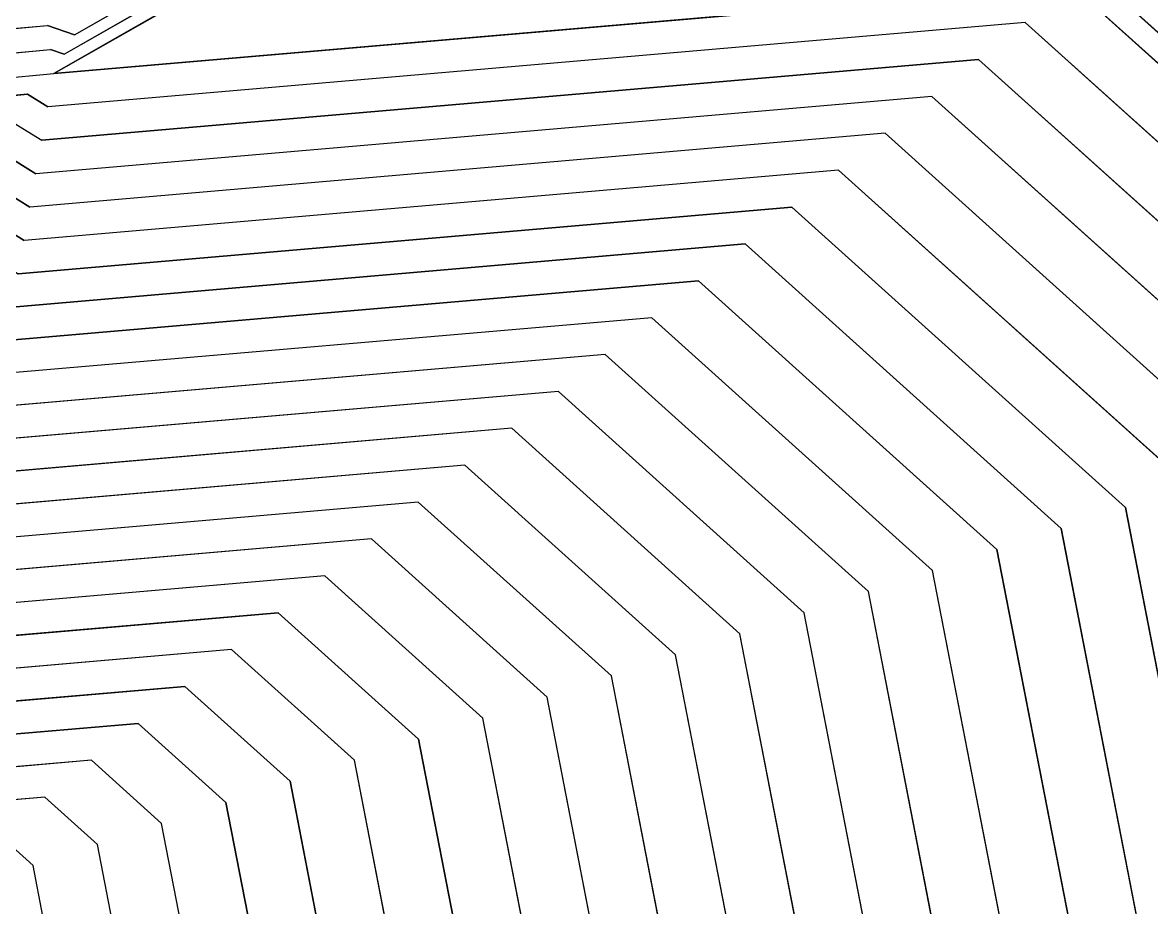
# Model space of a CAD drawing. Extents: x 7084 to 11035, y 13750 to 16729.
# Drawn here: x 9274.3 to 9569.8, y 15218.4 to 15449.9 of the extents above; entities that cross this region are included whole.
import ezdxf

# ---------------------------------------------------------------- set-up
doc = ezdxf.new("R2010")
doc.units = 0
doc.layers.add('Level 1', color=7, linetype='Continuous')

msp = doc.modelspace()

# ---------------------------------------------------------------- linework, layer by layer
at = {"layer": 'Level 1'}
for p, q in [((9287.91, 15446.66), (9409.22, 15515.99)), ((9285.22, 15441.61), (9410.21, 15513.03)), ((9411.19, 15510.08), (9282.52, 15436.56)), ((9282.52, 15436.56), (9411.19, 15510.08)), ((9282.52, 15436.56), (9549.05, 15459.53)), ((9549.05, 15459.53), (9282.52, 15436.56)), ((9549.05, 15459.53), (9663.93, 15356.14)), ((9557.65, 15459.86), (9669.25, 15359.42)), ((9092.35, 15431.83), (9280.82, 15449.16)), ((9287.91, 15446.66), (9280.82, 15449.16)), ((9536.83, 15449.88), (9280.96, 15427.82)), ((9536.83, 15449.88), (9647.11, 15350.62)), ((9087.49, 15425), (9281.67, 15442.86)), ((9524.6, 15440.23), (9279.4, 15419.09)), ((9285.22, 15441.61), (9281.67, 15442.86)), ((9524.6, 15440.23), (9630.29, 15345.11)), ((9082.63, 15418.17), (9282.52, 15436.56)), ((9083.73, 15413.49), (9275.63, 15431.13)), ((9275.63, 15431.13), (9280.96, 15427.82)), ((9512.38, 15430.58), (9277.84, 15410.36)), ((9512.38, 15430.58), (9613.48, 15339.6)), ((9268.74, 15425.71), (9279.4, 15419.09)), ((9261.85, 15420.29), (9277.84, 15410.36)), ((9500.16, 15420.93), (9276.27, 15401.63)), ((9500.16, 15420.93), (9596.66, 15334.08)), ((9254.95, 15414.87), (9276.27, 15401.63)), ((9487.93, 15411.28), (9274.71, 15392.9)), ((9487.93, 15411.28), (9579.84, 15328.57)), ((9248.06, 15409.44), (9274.71, 15392.9)), ((9475.71, 15401.63), (9273.15, 15384.17)), ((9475.71, 15401.63), (9563.02, 15323.05)), ((9463.49, 15391.98), (9271.59, 15375.44)), ((9463.49, 15391.98), (9546.2, 15317.54)), ((9451.26, 15382.33), (9270.02, 15366.71)), ((9451.26, 15382.33), (9529.38, 15312.02)), ((9439.04, 15372.68), (9268.46, 15357.98)), ((9439.04, 15372.68), (9512.56, 15306.51)), ((9426.82, 15363.03), (9266.9, 15349.25)), ((9426.82, 15363.03), (9495.74, 15300.99)), ((9414.59, 15353.38), (9265.34, 15340.51)), ((9414.59, 15353.38), (9478.93, 15295.48)), ((9402.37, 15343.73), (9263.78, 15331.78)), ((9402.37, 15343.73), (9462.11, 15289.97)), ((9390.15, 15334.08), (9262.21, 15323.05)), ((9390.15, 15334.08), (9445.29, 15284.45)), ((9377.92, 15324.43), (9260.65, 15314.32)), ((9377.92, 15324.43), (9428.47, 15278.94)), ((9587.47, 15197.33), (9563.02, 15323.05)), ((9569.36, 15198.43), (9546.2, 15317.54)), ((9365.7, 15314.78), (9259.09, 15305.59)), ((9365.7, 15314.78), (9411.65, 15273.42)), ((9551.26, 15199.53), (9529.38, 15312.02)), ((9353.47, 15305.13), (9257.53, 15296.86)), ((9353.47, 15305.13), (9394.83, 15267.91)), ((9533.15, 15200.63), (9512.56, 15306.51)), ((9515.04, 15201.74), (9495.74, 15300.99)), ((9341.25, 15295.48), (9255.96, 15288.13)), ((9341.25, 15295.48), (9378.01, 15262.39)), ((9496.94, 15202.84), (9478.93, 15295.48)), ((9478.83, 15203.94), (9462.11, 15289.97)), ((9329.03, 15285.83), (9254.4, 15279.4)), ((9329.03, 15285.83), (9361.2, 15256.88)), ((9460.73, 15205.05), (9445.29, 15284.45)), ((9442.62, 15206.15), (9428.47, 15278.94)), ((9316.8, 15276.18), (9252.84, 15270.67)), ((9316.8, 15276.18), (9344.38, 15251.37)), ((9424.52, 15207.25), (9411.65, 15273.42)), ((9304.58, 15266.53), (9251.28, 15261.93)), ((9304.58, 15266.53), (9327.56, 15245.85)), ((9406.41, 15208.35), (9394.83, 15267.91)), ((9388.31, 15209.46), (9378.01, 15262.39)), ((9292.36, 15256.88), (9249.71, 15253.2)), ((9292.36, 15256.88), (9310.74, 15240.34)), ((9370.2, 15210.56), (9361.2, 15256.88)), ((9352.1, 15211.66), (9344.38, 15251.37)), ((9280.13, 15247.23), (9248.15, 15244.47)), ((9280.13, 15247.23), (9293.92, 15234.82)), ((9333.99, 15212.77), (9327.56, 15245.85)), ((9315.89, 15213.87), (9310.74, 15240.34)), ((9267.91, 15237.58), (9277.1, 15229.31)), ((9297.78, 15214.97), (9293.92, 15234.82)), ((9279.67, 15216.07), (9277.1, 15229.31))]:
    msp.add_line(p, q, dxfattribs=at)
for points in [[(8742.91, 15178.37), (8755.91, 15247.69), (8759.58, 15255.3), (8768.25, 15281.3), (8781.69, 15318.95), (8784.84, 15323.41), (8789.29, 15322.25), (8927.93, 15408.9), (8923.04, 15414.83), (8928.95, 15419.03), (8938.93, 15421.39), (9079.74, 15432.22), (9092.35, 15431.83), (9280.82, 15449.16), (9287.91, 15446.66), (9409.22, 15515.99), (9416.44, 15513.23), (9546.42, 15465.57), (9566.25, 15460.19), (9674.57, 15362.7)], [(8742.91, 15178.37), (8755.91, 15247.69), (8759.58, 15255.3), (8768.25, 15281.3), (8781.69, 15318.95), (8784.84, 15323.41), (8789.29, 15322.25), (8927.93, 15408.9), (8923.04, 15414.83), (8928.95, 15419.03), (8938.93, 15421.39), (9079.74, 15432.22), (9092.35, 15431.83), (9280.82, 15449.16), (9287.91, 15446.66), (9409.22, 15515.99), (9416.44, 15513.23), (9546.42, 15465.57), (9566.25, 15460.19), (9674.57, 15362.7)], [(8748.49, 15177.64), (8761.88, 15249.07), (8763.72, 15252.88), (8772.65, 15279.66), (8786.5, 15318.45), (8788.07, 15320.68), (8790.3, 15320.1), (8930.61, 15407.79), (8928.16, 15410.76), (8931.12, 15412.86), (8936.11, 15414.04), (9081.19, 15425.2), (9087.49, 15425), (9281.67, 15442.86), (9285.22, 15441.61), (9410.21, 15513.03), (9413.82, 15511.66), (9547.74, 15462.55), (9557.65, 15459.86), (9669.25, 15359.42)], [(8748.49, 15177.64), (8761.88, 15249.07), (8763.72, 15252.88), (8772.65, 15279.66), (8786.5, 15318.45), (8788.07, 15320.68), (8790.3, 15320.1), (8930.61, 15407.79), (8928.16, 15410.76), (8931.12, 15412.86), (8936.11, 15414.04), (9081.19, 15425.2), (9087.49, 15425), (9281.67, 15442.86), (9285.22, 15441.61), (9410.21, 15513.03), (9413.82, 15511.66), (9547.74, 15462.55), (9557.65, 15459.86), (9669.25, 15359.42)], [(9624.87, 15034.47), (9696.1, 15190.71), (9663.93, 15356.14), (9549.05, 15459.53), (9282.52, 15436.56), (9549.05, 15459.53), (9411.19, 15510.08), (9282.52, 15436.56), (9411.19, 15510.08), (9549.05, 15459.53)], [(9624.87, 15034.47), (9696.1, 15190.71), (9663.93, 15356.14), (9549.05, 15459.53), (9282.52, 15436.56), (9549.05, 15459.53), (9411.19, 15510.08), (9282.52, 15436.56), (9411.19, 15510.08), (9549.05, 15459.53)], [(9647.11, 15350.62), (9536.83, 15449.88), (9280.96, 15427.82), (9275.63, 15431.13), (9083.73, 15413.49), (9080.42, 15413.49), (8937.05, 15402.46), (8934.11, 15400.99), (8797.81, 15315.8), (8794.5, 15312.58), (8780.81, 15274.25), (8771.99, 15247.78), (8758.75, 15177.2)], [(9647.11, 15350.62), (9536.83, 15449.88), (9280.96, 15427.82), (9275.63, 15431.13), (9083.73, 15413.49), (9080.42, 15413.49), (8937.05, 15402.46), (8934.11, 15400.99), (8797.81, 15315.8), (8794.5, 15312.58), (8780.81, 15274.25), (8771.99, 15247.78), (8758.75, 15177.2)], [(9084.84, 15408.8), (9268.74, 15425.71), (9279.4, 15419.09), (9524.6, 15440.23), (9630.29, 15345.11)], [(9084.84, 15408.8), (9268.74, 15425.71), (9279.4, 15419.09), (9524.6, 15440.23), (9630.29, 15345.11)], [(9613.48, 15339.6), (9512.38, 15430.58), (9277.84, 15410.36), (9261.85, 15420.29), (9085.94, 15404.11), (9076.01, 15404.11), (8944.59, 15394), (8935.76, 15389.59), (8810.82, 15311.5), (8800.9, 15301.85), (8788.35, 15266.71), (8780.26, 15242.45), (8768.13, 15177.75), (8760.04, 15153.49)], [(9613.48, 15339.6), (9512.38, 15430.58), (9277.84, 15410.36), (9261.85, 15420.29), (9085.94, 15404.11), (9076.01, 15404.11), (8944.59, 15394), (8935.76, 15389.59), (8810.82, 15311.5), (8800.9, 15301.85), (8788.35, 15266.71), (8780.26, 15242.45), (8768.13, 15177.75), (8760.04, 15153.49)], [(9596.66, 15334.08), (9500.16, 15420.93), (9276.27, 15401.63), (9254.95, 15414.87), (9087.04, 15399.43), (9073.81, 15399.43), (8948.36, 15389.78), (8936.59, 15383.89), (8817.33, 15309.35)], [(9596.66, 15334.08), (9500.16, 15420.93), (9276.27, 15401.63), (9254.95, 15414.87), (9087.04, 15399.43), (9073.81, 15399.43), (8948.36, 15389.78), (8936.59, 15383.89), (8817.33, 15309.35)], [(9579.84, 15328.57), (9487.93, 15411.28), (9274.71, 15392.9), (9248.06, 15409.44), (9088.14, 15394.74), (9071.6, 15394.74), (8952.12, 15385.55), (8937.42, 15378.2), (8823.84, 15307.21), (8807.29, 15291.12), (8795.88, 15259.18), (8788.53, 15237.12), (8777.5, 15178.3)], [(9579.84, 15328.57), (9487.93, 15411.28), (9274.71, 15392.9), (9248.06, 15409.44), (9088.14, 15394.74), (9071.6, 15394.74), (8952.12, 15385.55), (8937.42, 15378.2), (8823.84, 15307.21), (8807.29, 15291.12), (8795.88, 15259.18), (8788.53, 15237.12), (8777.5, 15178.3)], [(8782.19, 15178.58), (8792.67, 15234.46), (8799.65, 15255.41), (8810.49, 15285.76), (8830.34, 15305.06), (8938.25, 15372.5), (8955.89, 15381.32), (9069.39, 15390.05), (9089.25, 15390.05), (9241.17, 15404.02), (9273.15, 15384.17), (9475.71, 15401.63), (9563.02, 15323.05), (9587.47, 15197.33)], [(8782.19, 15178.58), (8792.67, 15234.46), (8799.65, 15255.41), (8810.49, 15285.76), (8830.34, 15305.06), (8938.25, 15372.5), (8955.89, 15381.32), (9069.39, 15390.05), (9089.25, 15390.05), (9241.17, 15404.02), (9273.15, 15384.17), (9475.71, 15401.63), (9563.02, 15323.05), (9587.47, 15197.33)], [(8786.88, 15178.85), (8796.8, 15231.79), (8803.42, 15251.64), (8813.69, 15280.39), (8836.85, 15302.91), (8939.07, 15366.8), (8959.66, 15377.09), (9067.19, 15385.36), (9090.35, 15385.36), (9234.27, 15398.6), (9271.59, 15375.44), (9463.49, 15391.98), (9546.2, 15317.54), (9569.36, 15198.43)], [(8786.88, 15178.85), (8796.8, 15231.79), (8803.42, 15251.64), (8813.69, 15280.39), (8836.85, 15302.91), (8939.07, 15366.8), (8959.66, 15377.09), (9067.19, 15385.36), (9090.35, 15385.36), (9234.27, 15398.6), (9271.59, 15375.44), (9463.49, 15391.98), (9546.2, 15317.54), (9569.36, 15198.43)], [(9227.38, 15393.18), (9270.02, 15366.71), (9451.26, 15382.33), (9529.38, 15312.02), (9551.26, 15199.53)], [(9227.38, 15393.18), (9270.02, 15366.71), (9451.26, 15382.33), (9529.38, 15312.02), (9551.26, 15199.53)], [(9533.15, 15200.63), (9512.56, 15306.51), (9439.04, 15372.68), (9268.46, 15357.98), (9220.49, 15387.75), (9092.56, 15375.99), (9062.78, 15375.99), (8967.2, 15368.64), (8940.73, 15355.4), (8849.86, 15298.61), (8820.08, 15269.66), (8810.96, 15244.11), (8805.07, 15226.46), (8796.25, 15179.4)], [(9533.15, 15200.63), (9512.56, 15306.51), (9439.04, 15372.68), (9268.46, 15357.98), (9220.49, 15387.75), (9092.56, 15375.99), (9062.78, 15375.99), (8967.2, 15368.64), (8940.73, 15355.4), (8849.86, 15298.61), (8820.08, 15269.66), (8810.96, 15244.11), (8805.07, 15226.46), (8796.25, 15179.4)], [(9515.04, 15201.74), (9495.74, 15300.99), (9426.82, 15363.03), (9266.9, 15349.25), (9213.59, 15382.33), (9093.66, 15371.3), (9060.57, 15371.3), (8970.96, 15364.41), (8941.55, 15349.7), (8856.37, 15296.46), (8823.28, 15264.3), (8814.72, 15240.34), (8809.21, 15223.79), (8800.94, 15179.68)], [(9515.04, 15201.74), (9495.74, 15300.99), (9426.82, 15363.03), (9266.9, 15349.25), (9213.59, 15382.33), (9093.66, 15371.3), (9060.57, 15371.3), (8970.96, 15364.41), (8941.55, 15349.7), (8856.37, 15296.46), (8823.28, 15264.3), (8814.72, 15240.34), (8809.21, 15223.79), (8800.94, 15179.68)], [(9496.94, 15202.84), (9478.93, 15295.48), (9414.59, 15353.38), (9265.34, 15340.51), (9206.7, 15376.91), (9094.76, 15366.62), (9058.37, 15366.62), (8974.73, 15360.18), (8942.38, 15344.01), (8862.87, 15294.31), (8826.48, 15258.93), (8818.49, 15236.57), (8813.35, 15221.13), (8805.63, 15179.96)], [(9496.94, 15202.84), (9478.93, 15295.48), (9414.59, 15353.38), (9265.34, 15340.51), (9206.7, 15376.91), (9094.76, 15366.62), (9058.37, 15366.62), (8974.73, 15360.18), (8942.38, 15344.01), (8862.87, 15294.31), (8826.48, 15258.93), (8818.49, 15236.57), (8813.35, 15221.13), (8805.63, 15179.96)], [(9478.83, 15203.94), (9462.11, 15289.97), (9402.37, 15343.73), (9263.78, 15331.78), (9199.81, 15371.49), (9095.86, 15361.93), (9056.16, 15361.93), (8978.5, 15355.95), (8943.21, 15338.31), (8869.38, 15292.17), (8829.68, 15253.57), (8822.26, 15232.8), (8817.48, 15218.46), (8810.31, 15180.23)], [(9478.83, 15203.94), (9462.11, 15289.97), (9402.37, 15343.73), (9263.78, 15331.78), (9199.81, 15371.49), (9095.86, 15361.93), (9056.16, 15361.93), (8978.5, 15355.95), (8943.21, 15338.31), (8869.38, 15292.17), (8829.68, 15253.57), (8822.26, 15232.8), (8817.48, 15218.46), (8810.31, 15180.23)], [(9460.73, 15205.05), (9445.29, 15284.45), (9390.15, 15334.08), (9262.21, 15323.05), (9192.92, 15366.06), (9096.97, 15357.24), (9053.95, 15357.24), (8982.27, 15351.73), (8944.04, 15332.61), (8875.89, 15290.02)], [(9460.73, 15205.05), (9445.29, 15284.45), (9390.15, 15334.08), (9262.21, 15323.05), (9192.92, 15366.06), (9096.97, 15357.24), (9053.95, 15357.24), (8982.27, 15351.73), (8944.04, 15332.61), (8875.89, 15290.02)], [(9442.62, 15206.15), (9428.47, 15278.94), (9377.92, 15324.43), (9260.65, 15314.32), (9186.02, 15360.64), (9098.07, 15352.55), (9051.75, 15352.55), (8986.04, 15347.5), (8944.86, 15326.91), (8882.39, 15287.87), (8836.07, 15242.83), (8829.8, 15225.26), (8825.75, 15213.13)], [(9442.62, 15206.15), (9428.47, 15278.94), (9377.92, 15324.43), (9260.65, 15314.32), (9186.02, 15360.64), (9098.07, 15352.55), (9051.75, 15352.55), (8986.04, 15347.5), (8944.86, 15326.91), (8882.39, 15287.87), (8836.07, 15242.83), (8829.8, 15225.26), (8825.75, 15213.13)], [(9424.52, 15207.25), (9411.65, 15273.42), (9365.7, 15314.78), (9259.09, 15305.59), (9179.13, 15355.22), (9099.17, 15347.87), (9049.54, 15347.87), (8989.8, 15343.27), (8945.69, 15321.21), (8888.9, 15285.72), (8839.27, 15237.47), (8833.57, 15221.5), (8829.89, 15210.47)], [(9424.52, 15207.25), (9411.65, 15273.42), (9365.7, 15314.78), (9259.09, 15305.59), (9179.13, 15355.22), (9099.17, 15347.87), (9049.54, 15347.87), (8989.8, 15343.27), (8945.69, 15321.21), (8888.9, 15285.72), (8839.27, 15237.47), (8833.57, 15221.5), (8829.89, 15210.47)], [(9406.41, 15208.35), (9394.83, 15267.91), (9353.47, 15305.13), (9257.53, 15296.86), (9172.24, 15349.8), (9100.28, 15343.18), (9047.34, 15343.18), (8993.57, 15339.04), (8946.52, 15315.52), (8895.41, 15283.57), (8842.47, 15232.1), (8837.33, 15217.73)], [(9406.41, 15208.35), (9394.83, 15267.91), (9353.47, 15305.13), (9257.53, 15296.86), (9172.24, 15349.8), (9100.28, 15343.18), (9047.34, 15343.18), (8993.57, 15339.04), (8946.52, 15315.52), (8895.41, 15283.57), (8842.47, 15232.1), (8837.33, 15217.73)], [(9045.13, 15338.49), (9101.38, 15338.49), (9165.34, 15344.37), (9255.96, 15288.13), (9341.25, 15295.48), (9378.01, 15262.39), (9388.31, 15209.46)], [(9045.13, 15338.49), (9101.38, 15338.49), (9165.34, 15344.37), (9255.96, 15288.13), (9341.25, 15295.48), (9378.01, 15262.39), (9388.31, 15209.46)], [(9329.03, 15285.83), (9254.4, 15279.4), (9158.45, 15338.95), (9102.48, 15333.8), (9042.93, 15333.8), (9001.11, 15330.59), (8948.17, 15304.12), (8908.42, 15279.27), (8848.86, 15221.37), (8844.87, 15210.19)], [(9329.03, 15285.83), (9254.4, 15279.4), (9158.45, 15338.95), (9102.48, 15333.8), (9042.93, 15333.8), (9001.11, 15330.59), (8948.17, 15304.12), (8908.42, 15279.27), (8848.86, 15221.37), (8844.87, 15210.19)], [(9103.58, 15329.12), (9151.56, 15333.53), (9252.84, 15270.67), (9316.8, 15276.18), (9344.38, 15251.37), (9352.1, 15211.66)], [(9103.58, 15329.12), (9151.56, 15333.53), (9252.84, 15270.67), (9316.8, 15276.18), (9344.38, 15251.37), (9352.1, 15211.66)], [(8855.26, 15210.64), (8921.43, 15274.98), (8949.83, 15292.72), (9008.65, 15322.13), (9038.51, 15324.43), (9104.69, 15324.43), (9144.67, 15328.11), (9251.28, 15261.93), (9304.58, 15266.53), (9327.56, 15245.85), (9333.99, 15212.77)], [(8855.26, 15210.64), (8921.43, 15274.98), (8949.83, 15292.72), (9008.65, 15322.13), (9038.51, 15324.43), (9104.69, 15324.43), (9144.67, 15328.11), (9251.28, 15261.93), (9304.58, 15266.53), (9327.56, 15245.85), (9333.99, 15212.77)], [(9315.89, 15213.87), (9310.74, 15240.34), (9292.36, 15256.88), (9249.71, 15253.2), (9137.77, 15322.68), (9105.79, 15319.74), (9036.31, 15319.74), (9012.41, 15317.91), (8950.65, 15287.03), (8927.94, 15272.83), (8858.46, 15205.28)], [(9315.89, 15213.87), (9310.74, 15240.34), (9292.36, 15256.88), (9249.71, 15253.2), (9137.77, 15322.68), (9105.79, 15319.74), (9036.31, 15319.74), (9012.41, 15317.91), (8950.65, 15287.03), (8927.94, 15272.83), (8858.46, 15205.28)], [(9297.78, 15214.97), (9293.92, 15234.82), (9280.13, 15247.23), (9248.15, 15244.47), (9130.88, 15317.26), (9106.89, 15315.06), (9034.1, 15315.06), (9016.18, 15313.68), (8951.48, 15281.33), (8934.44, 15270.68), (8861.65, 15199.91)], [(9297.78, 15214.97), (9293.92, 15234.82), (9280.13, 15247.23), (9248.15, 15244.47), (9130.88, 15317.26), (9106.89, 15315.06), (9034.1, 15315.06), (9016.18, 15313.68), (8951.48, 15281.33), (8934.44, 15270.68), (8861.65, 15199.91)], [(9279.67, 15216.07), (9277.1, 15229.31), (9267.91, 15237.58), (9246.59, 15235.74), (9123.99, 15311.84), (9108, 15310.37), (9031.9, 15310.37), (9019.95, 15309.45), (8952.31, 15275.63), (8940.95, 15268.53), (8864.85, 15194.55)], [(9279.67, 15216.07), (9277.1, 15229.31), (9267.91, 15237.58), (9246.59, 15235.74), (9123.99, 15311.84), (9108, 15310.37), (9031.9, 15310.37), (9019.95, 15309.45), (8952.31, 15275.63), (8940.95, 15268.53), (8864.85, 15194.55)], [(9370.2, 15210.56), (9361.2, 15256.88), (9329.03, 15285.83)], [(9370.2, 15210.56), (9361.2, 15256.88), (9329.03, 15285.83)]]:
    msp.add_lwpolyline(points, dxfattribs=at)

doc.saveas('drawing.dxf')
